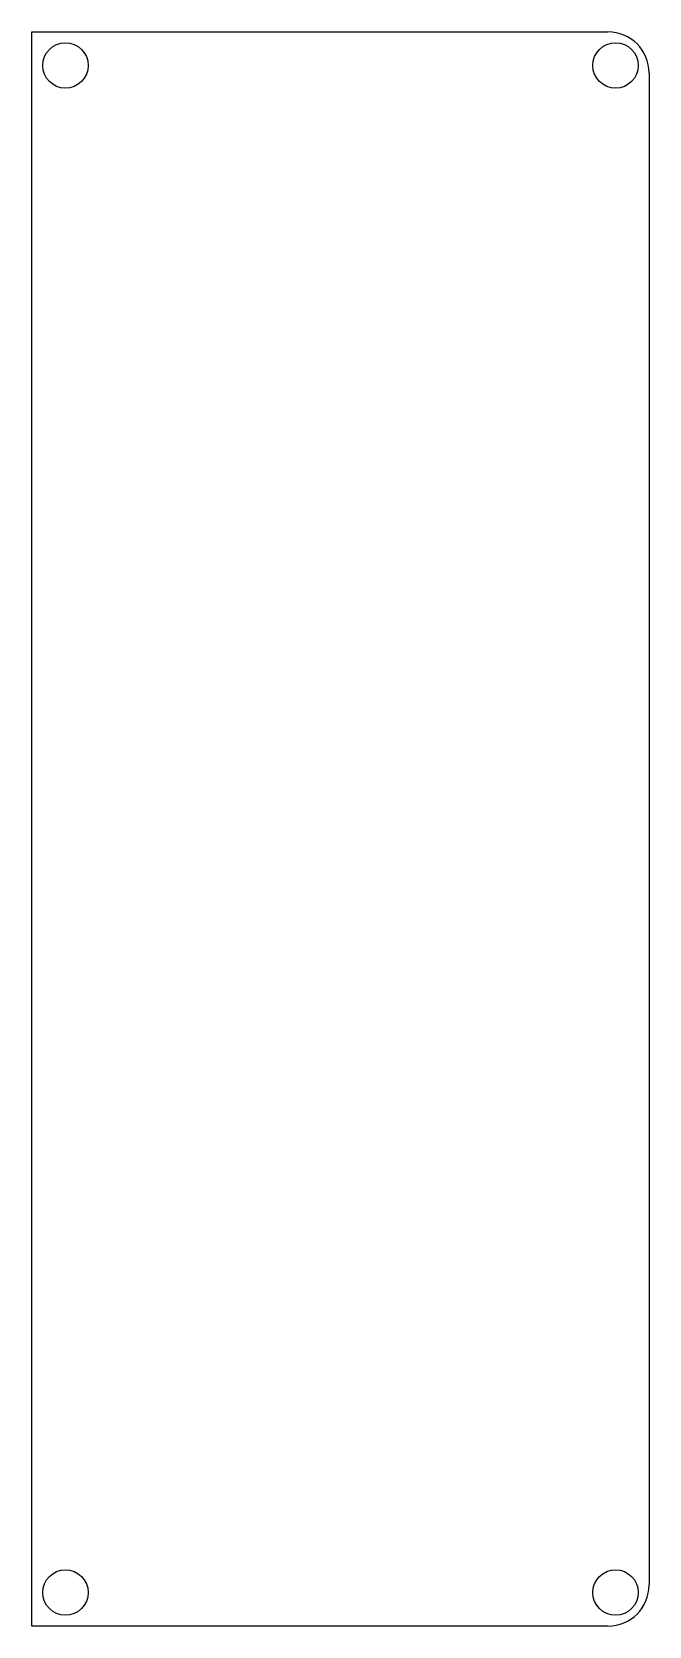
# Model space of a CAD drawing. Header units: millimetres. Extents: x -460 to -430.1, y 132.8 to 210.
import ezdxf

# ---------------------------------------------------------------- set-up
doc = ezdxf.new("R2010")
doc.units = ezdxf.units.MM
doc.header["$MEASUREMENT"] = 0
doc.layers.add('Uriel Display and processor cover v1_0', color=7, linetype='Continuous')
doc.layers.add('Uriel Display and processor cover v1_Uriel top pt1&2 v7_Acrylic Uriel', color=7, linetype='Continuous')

msp = doc.modelspace()

# ---------------------------------------------------------------- linework, layer by layer
at = {"layer": 'Uriel Display and processor cover v1_0'}
for p, q in [((-460, 210), (-432.109, 210)), ((-460, 132.85), (-460, 210)), ((-430.109, 208), (-430.109, 134.85)), ((-432.109, 132.85), (-460, 132.85))]:
    msp.add_line(p, q, dxfattribs=at)
for centre in [(-458.375, 208.375), (-431.734, 208.375), (-458.375, 134.475), (-431.734, 134.475)]:
    msp.add_circle(centre, 1.1, dxfattribs=at)
for centre, start, end in [((-432.109, 208), 0, 90), ((-432.109, 134.85), 270, 360)]:
    msp.add_arc(centre, 2, start, end, dxfattribs=at)
at = {"layer": 'Uriel Display and processor cover v1_Uriel top pt1&2 v7_Acrylic Uriel'}
for p, q in [((-460, 132.85), (-460, 210)), ((-460, 210), (-432.109, 210)), ((-430.109, 208), (-430.109, 134.85)), ((-432.109, 132.85), (-460, 132.85))]:
    msp.add_line(p, q, dxfattribs=at)
for centre in [(-458.375, 208.375), (-431.734, 208.375), (-458.375, 134.475), (-431.734, 134.475)]:
    msp.add_circle(centre, 1.1, dxfattribs=at)
for centre, start, end in [((-432.109, 208), 0, 90), ((-432.109, 134.85), 270, 360)]:
    msp.add_arc(centre, 2, start, end, dxfattribs=at)

doc.saveas('drawing.dxf')
